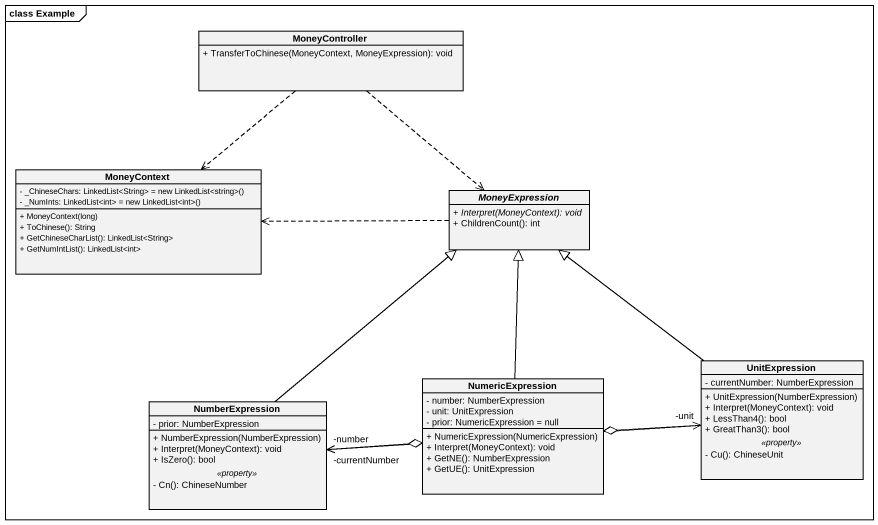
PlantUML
@startuml
mainframe class Example
hide circle
hide empty members
skinparam classAttributeIconSize 0
class MoneyController {
  + TransferToChinese(MoneyContext, MoneyExpression): void
}
class MoneyContext {
  {field} - _ChineseChars: LinkedList<String> = new LinkedList<string>()
  {field} - _NumInts: LinkedList<int> = new LinkedList<int>()
  + MoneyContext(long)
  + ToChinese(): String
  + GetChineseCharList(): LinkedList<String>
  + GetNumIntList(): LinkedList<int>
}
abstract class MoneyExpression {
  {abstract} + Interpret(MoneyContext): void
  + ChildrenCount(): int
}
class UnitExpression {
  - currentNumber: NumberExpression
  --
  + UnitExpression(NumberExpression)
  + Interpret(MoneyContext): void
  + LessThan4(): bool
  + GreatThan3(): bool
  .. <<property>> ..
  - Cu(): ChineseUnit
}
class NumberExpression {
  - prior: NumberExpression
  --
  + NumberExpression(NumberExpression)
  + Interpret(MoneyContext): void
  + IsZero(): bool
  .. <<property>> ..
  - Cn(): ChineseNumber
}
class NumericExpression {
  - number: NumberExpression
  - unit: UnitExpression
  - prior: NumericExpression = null
  + NumericExpression(NumericExpression)
  + Interpret(MoneyContext): void
  + GetNE(): NumberExpression
  + GetUE(): UnitExpression
}
MoneyController ..> MoneyContext
MoneyController ..> MoneyExpression
MoneyExpression .left.> MoneyContext
UnitExpression -up-|> MoneyExpression
UnitExpression -left-> "-currentNumber" NumberExpression
NumberExpression -up-|> MoneyExpression
NumericExpression -up-|> MoneyExpression
NumericExpression o-right-> "-unit" UnitExpression
NumericExpression o-left-> "-number" NumberExpression
@enduml
